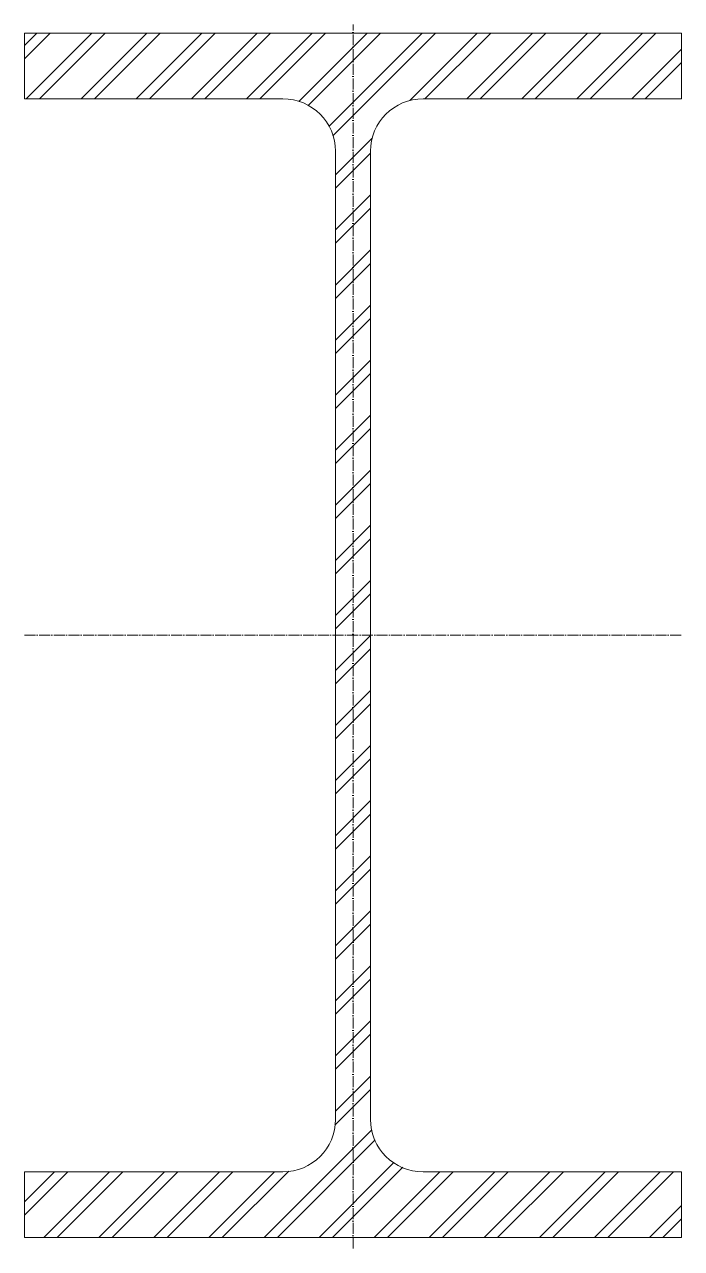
# Model space of a CAD drawing. Header units: metres. Extents: x -150 to 150, y -280 to 279.
import ezdxf

# ---------------------------------------------------------------- set-up
doc = ezdxf.new("R2010")
doc.units = ezdxf.units.M
doc.linetypes.add('MV_hartlijn_staal', pattern=[6.6, 5, -0.8, 0, -0.8])
doc.layers.add('A-DETL-GENF', color=92, linetype='Continuous', lineweight=18)

# ---------------------------------------------------------------- blocks, each defined once
blk = doc.blocks.new('28 Staalprofielen DIN_DIE_DILl 2d - DIN55-4447767-00_0 Basismaterialen')
at = {"layer": 'A-DETL-GENF', "lineweight": 13}
h = blk.add_hatch(dxfattribs=at)
h.set_pattern_fill('FP_547', color=256, style=0, pattern_type=2)
h.set_pattern_definition([(225, (3177.278, 824.657), (12.57236, -12.57236), []), (225, (3177.278, 805.607), (12.57236, -12.57236), [])])
h.paths.add_polyline_path([(150, 275), (-150, 275), (-150, 245), (-32, 245), (-25.79, 244.18), (-20, 241.78), (-15.03, 237.97), (-11.22, 233), (-8.82, 227.21), (-8, 221), (-8, -221), (-8.82, -227.21), (-11.22, -233), (-15.03, -237.97), (-20, -241.78), (-25.79, -244.18), (-32, -245), (-150, -245), (-150, -275), (150, -275), (150, -245), (32, -245), (25.79, -244.18), (20, -241.78), (15.03, -237.97), (11.22, -233), (8.82, -227.21), (8, -221), (8, 221), (8.82, 227.21), (11.22, 233), (15.03, 237.97), (20, 241.78), (25.79, 244.18), (32, 245), (150, 245)])
at = {"layer": 'A-DETL-GENF'}
for p, q in [((150, 275), (-150, 275)), ((-150, 275), (-150, 245)), ((150, 275), (-150, 275)), ((-150, 275), (-150, 245)), ((150, 245), (150, 275)), ((150, 275), (150, 245)), ((-150, 245), (-32, 245)), ((-150, 245), (-32, 245)), ((32, 245), (150, 245)), ((150, 245), (32, 245)), ((-8, 221), (-8, -221)), ((-8, -221), (-8, 221)), ((8, -221), (8, 221)), ((8, -221), (8, 221)), ((-32, -245), (-150, -245)), ((-150, -245), (-150, -275)), ((-150, -275), (-150, -245)), ((-150, -245), (-32, -245)), ((150, -245), (32, -245)), ((150, -245), (32, -245)), ((150, -275), (150, -245)), ((150, -275), (150, -245)), ((-150, -275), (150, -275)), ((150, -275), (-150, -275))]:
    blk.add_line(p, q, dxfattribs=at)
at = {"layer": 'A-DETL-GENF', "linetype": 'MV_hartlijn_staal', "lineweight": 13}
for p, q in [((0, -280), (0, 278.92)), ((-150, 0), (150, 0))]:
    blk.add_line(p, q, dxfattribs=at)
at = {"layer": 'A-DETL-GENF'}
for centre, start, end in [((-32, 221), 360, 90), ((-32, 221), 360, 90), ((32, 221), 90, 180), ((32, 221), 90, 180), ((-32, -221), 270, 360), ((-32, -221), 270, 0), ((32, -221), 180, 270), ((32, -221), 180, 270)]:
    blk.add_arc(centre, 24, start, end, dxfattribs=at)

msp = doc.modelspace()

# ---------------------------------------------------------------- block references
msp.add_blockref('28 Staalprofielen DIN_DIE_DILl 2d - DIN55-4447767-00_0 Basismaterialen', (0, 0))

doc.saveas('drawing.dxf')
